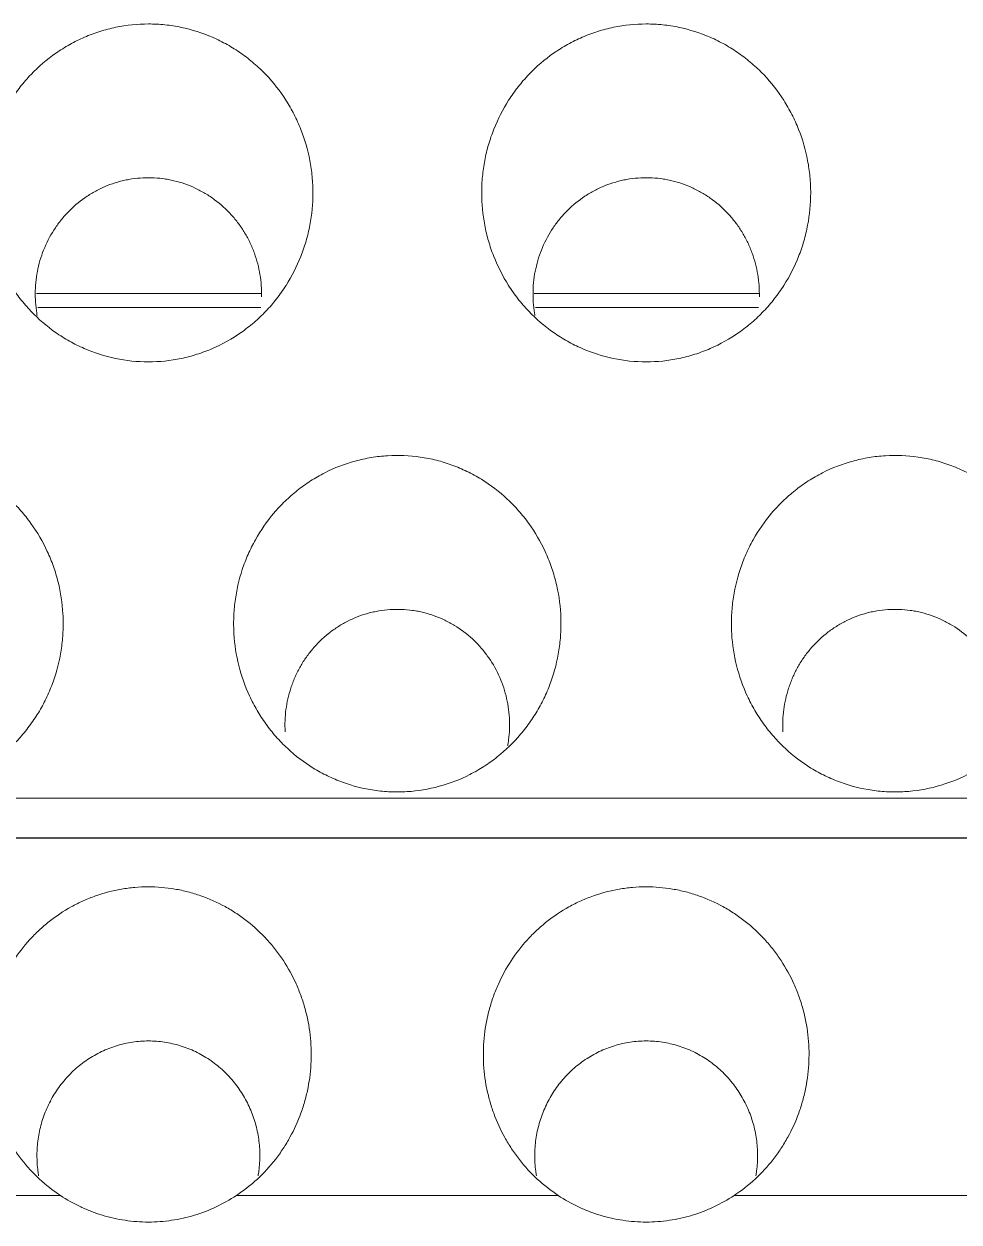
# Model space of a CAD drawing. Header units: inches. Extents: x 3778 to 56227, y -16914 to 35091.
# Drawn here: x 42406.94 to 42412.55, y -12661.26 to -12654.06 of the extents above; entities that cross this region are included whole.
import ezdxf

# ---------------------------------------------------------------- set-up
doc = ezdxf.new("R2010")
doc.units = ezdxf.units.IN
doc.header["$LTSCALE"] = 100
doc.header["$MEASUREMENT"] = 0
doc.linetypes.add('DH-HID2', pattern=[1.2, 0.8, -0.4])
doc.layers.add('2-con', color=2, linetype='Continuous')
doc.layers.add('FU-FURM', color=251, linetype='DH-HID2')
doc.layers.add('mark-B', color=2, linetype='Continuous', lineweight=20)

# ---------------------------------------------------------------- blocks, each defined once
blk = doc.blocks.new('cjscjdeh')
at = {"layer": 'FU-FURM', "color": 8}
blk.add_line((149349.5168, 68184.8848), (151549.5168, 68184.8848), dxfattribs=at)
blk = doc.blocks.new('무풍1WAY 대형')
at = {"layer": 'mark-B'}
for p, q in [((289.2596, -420.2368), (-384.8363, -420.2368)), ((272.6984, -423.1851), (274.0365, -423.1851)), ((275.6861, -423.1851), (277.0242, -423.1851)), ((274.0453, -423.2677), (272.695, -423.2677)), ((277.0327, -423.2677), (275.6824, -423.2677))]:
    blk.add_line(p, q, dxfattribs=at)
for points, knots in [([(273.901, -417.8514), (273.8624, -417.8259), (273.822, -417.8031), (273.7584, -417.7731), (273.7367, -417.7639), (273.6931, -417.7471), (273.6711, -417.7395), (273.6044, -417.7194), (273.5591, -417.7092), (273.4899, -417.6989), (273.4666, -417.6963), (273.4196, -417.6928), (273.3962, -417.6919), (273.3262, -417.6919), (273.2798, -417.6954), (273.2108, -417.7056), (273.1879, -417.7099), (273.1422, -417.7201), (273.1194, -417.7261), (273.0521, -417.7465), (272.9653, -417.78), (272.8842, -417.8255), (272.845, -417.8514)], [0, 0, 0, 0, 0.125, 0.125, 0.1875, 0.1875, 0.25, 0.25, 0.375, 0.375, 0.4375, 0.4375, 0.5, 0.5, 0.625, 0.625, 0.6875, 0.6875, 0.75, 0.75, 0.875, 1, 1, 1, 1]), ([(276.8886, -417.8514), (276.85, -417.8259), (276.8095, -417.8031), (276.7459, -417.7731), (276.7242, -417.7639), (276.6806, -417.7471), (276.6586, -417.7395), (276.5919, -417.7194), (276.5466, -417.7092), (276.4774, -417.6989), (276.4542, -417.6963), (276.4072, -417.6928), (276.3837, -417.6919), (276.3137, -417.6919), (276.2674, -417.6954), (276.1984, -417.7056), (276.1754, -417.7099), (276.1298, -417.7201), (276.1069, -417.7261), (276.0396, -417.7465), (275.9528, -417.78), (275.8717, -417.8255), (275.8326, -417.8514)], [0, 0, 0, 0, 0.125, 0.125, 0.1875, 0.1875, 0.25, 0.25, 0.375, 0.375, 0.4375, 0.4375, 0.5, 0.5, 0.625, 0.625, 0.6875, 0.6875, 0.75, 0.75, 0.875, 1, 1, 1, 1]), ([(273.901, -417.8514), (273.9461, -417.8812), (273.9878, -417.9141), (274.0654, -417.986), (274.1011, -418.0249), (274.1503, -418.0876), (274.1659, -418.1094), (274.1955, -418.1541), (274.2093, -418.177), (274.2479, -418.2467), (274.2699, -418.2949), (274.2971, -418.3697), (274.3053, -418.3951), (274.3196, -418.4466), (274.3258, -418.4726), (274.3412, -418.5507), (274.3473, -418.6032), (274.3506, -418.6825), (274.3507, -418.709), (274.3488, -418.7623), (274.3468, -418.789), (274.3378, -418.8683), (274.3278, -418.9202), (274.3069, -418.9967), (274.2989, -419.0219), (274.2855, -419.0594), (274.2808, -419.0719), (274.2708, -419.0966), (274.2655, -419.109), (274.2381, -419.17), (274.2126, -419.2166), (274.1547, -419.3051), (274.1222, -419.3472), (274.0771, -419.3967), (274.0678, -419.4065), (274.049, -419.4256), (274.0202, -419.4536), (273.9899, -419.4796), (273.9275, -419.5291), (273.8832, -419.5587), (273.8129, -419.5977), (273.7886, -419.6098), (273.7396, -419.6319), (273.7148, -419.6418), (273.6393, -419.6684), (273.5877, -419.6819), (273.5216, -419.6933), (273.5083, -419.6953), (273.4815, -419.6988), (273.468, -419.7003), (273.4277, -419.7037), (273.4009, -419.7049), (273.3207, -419.705), (273.2675, -419.7006), (273.2013, -419.6894), (273.188, -419.6868), (273.1616, -419.6812), (273.1484, -419.6781), (273.1093, -419.668), (273.0837, -419.6602), (273.008, -419.6337), (272.9593, -419.612), (272.8888, -419.5732), (272.8657, -419.5591), (272.8209, -419.5294), (272.7993, -419.5137), (272.7366, -419.4642), (272.6976, -419.428), (272.6435, -419.3688), (272.6261, -419.3482), (272.5933, -419.3059), (272.5778, -419.2842), (272.5341, -419.2177), (272.5086, -419.1712), (272.4812, -419.1105), (272.476, -419.0983), (272.466, -419.0735), (272.4612, -419.0609), (272.4476, -419.0232), (272.4396, -418.9979), (272.4185, -418.9212), (272.4085, -418.8693), (272.3994, -418.7903), (272.3974, -418.7638), (272.3954, -418.7103), (272.3955, -418.6836), (272.3987, -418.6041), (272.4048, -418.5517), (272.42, -418.4738), (272.4261, -418.448), (272.4404, -418.3966), (272.4485, -418.371), (272.4758, -418.2959), (272.4977, -418.2477), (272.536, -418.1782), (272.5497, -418.1555), (272.5717, -418.1221), (272.5792, -418.1112), (272.5948, -418.0894), (272.6029, -418.0786), (272.6442, -418.0257), (272.6802, -417.9865), (272.7581, -417.9142), (272.8, -417.8812), (272.845, -417.8514)], [0, 0, 0, 0, 0.03125, 0.03125, 0.0625, 0.0625, 0.078125, 0.078125, 0.09375, 0.09375, 0.125, 0.125, 0.140625, 0.140625, 0.15625, 0.15625, 0.1875, 0.1875, 0.203125, 0.203125, 0.21875, 0.21875, 0.25, 0.25, 0.265625, 0.265625, 0.273438, 0.273438, 0.28125, 0.28125, 0.3125, 0.3125, 0.34375, 0.34375, 0.351563, 0.351563, 0.359375, 0.375, 0.375, 0.40625, 0.40625, 0.421875, 0.421875, 0.4375, 0.4375, 0.46875, 0.46875, 0.476563, 0.476563, 0.484375, 0.484375, 0.5, 0.5, 0.53125, 0.53125, 0.539063, 0.539063, 0.546875, 0.546875, 0.5625, 0.5625, 0.59375, 0.59375, 0.609375, 0.609375, 0.625, 0.625, 0.65625, 0.65625, 0.671875, 0.671875, 0.6875, 0.6875, 0.71875, 0.71875, 0.726563, 0.726563, 0.734375, 0.734375, 0.75, 0.75, 0.78125, 0.78125, 0.796875, 0.796875, 0.8125, 0.8125, 0.84375, 0.84375, 0.859375, 0.859375, 0.875, 0.875, 0.90625, 0.90625, 0.921875, 0.921875, 0.929688, 0.929688, 0.9375, 0.9375, 0.96875, 0.96875, 1, 1, 1, 1]), ([(276.8886, -417.8514), (276.9336, -417.8812), (276.9754, -417.9141), (277.0529, -417.986), (277.0887, -418.0249), (277.1378, -418.0876), (277.1535, -418.1094), (277.1831, -418.1541), (277.1969, -418.177), (277.2355, -418.2467), (277.2574, -418.2949), (277.2847, -418.3697), (277.2928, -418.3951), (277.3072, -418.4466), (277.3133, -418.4726), (277.3287, -418.5507), (277.3349, -418.6032), (277.3381, -418.6825), (277.3382, -418.709), (277.3363, -418.7623), (277.3343, -418.789), (277.3253, -418.8683), (277.3153, -418.9202), (277.2944, -418.9967), (277.2865, -419.0219), (277.273, -419.0594), (277.2683, -419.0719), (277.2583, -419.0966), (277.2531, -419.109), (277.2256, -419.17), (277.2001, -419.2166), (277.1422, -419.3051), (277.1098, -419.3472), (277.0646, -419.3967), (277.0554, -419.4065), (277.0365, -419.4256), (277.0077, -419.4536), (276.9775, -419.4796), (276.915, -419.5291), (276.8708, -419.5587), (276.8004, -419.5977), (276.7762, -419.6098), (276.7272, -419.6319), (276.7023, -419.6418), (276.6268, -419.6684), (276.5752, -419.6819), (276.5091, -419.6933), (276.4958, -419.6953), (276.469, -419.6988), (276.4555, -419.7003), (276.4152, -419.7037), (276.3884, -419.7049), (276.3082, -419.705), (276.255, -419.7006), (276.1888, -419.6894), (276.1756, -419.6868), (276.1492, -419.6812), (276.136, -419.6781), (276.0969, -419.668), (276.0712, -419.6602), (275.9956, -419.6337), (275.9469, -419.612), (275.8764, -419.5732), (275.8532, -419.5591), (275.8085, -419.5294), (275.7868, -419.5137), (275.7241, -419.4642), (275.6852, -419.428), (275.631, -419.3688), (275.6137, -419.3482), (275.5808, -419.3059), (275.5653, -419.2842), (275.5217, -419.2177), (275.4961, -419.1712), (275.4688, -419.1105), (275.4635, -419.0983), (275.4535, -419.0735), (275.4487, -419.0609), (275.4351, -419.0232), (275.4271, -418.9979), (275.4061, -418.9212), (275.396, -418.8693), (275.387, -418.7903), (275.385, -418.7638), (275.383, -418.7103), (275.383, -418.6836), (275.3862, -418.6041), (275.3923, -418.5517), (275.4076, -418.4738), (275.4137, -418.448), (275.4279, -418.3966), (275.4361, -418.371), (275.4634, -418.2959), (275.4852, -418.2477), (275.5236, -418.1782), (275.5373, -418.1555), (275.5592, -418.1221), (275.5668, -418.1112), (275.5824, -418.0894), (275.5904, -418.0786), (275.6317, -418.0257), (275.6677, -417.9865), (275.7457, -417.9142), (275.7876, -417.8812), (275.8326, -417.8514)], [0, 0, 0, 0, 0.03125, 0.03125, 0.0625, 0.0625, 0.078125, 0.078125, 0.09375, 0.09375, 0.125, 0.125, 0.140625, 0.140625, 0.15625, 0.15625, 0.1875, 0.1875, 0.203125, 0.203125, 0.21875, 0.21875, 0.25, 0.25, 0.265625, 0.265625, 0.273438, 0.273438, 0.28125, 0.28125, 0.3125, 0.3125, 0.34375, 0.34375, 0.351563, 0.351563, 0.359375, 0.375, 0.375, 0.40625, 0.40625, 0.421875, 0.421875, 0.4375, 0.4375, 0.46875, 0.46875, 0.476562, 0.476562, 0.484375, 0.484375, 0.5, 0.5, 0.53125, 0.53125, 0.539062, 0.539062, 0.546875, 0.546875, 0.5625, 0.5625, 0.59375, 0.59375, 0.609375, 0.609375, 0.625, 0.625, 0.65625, 0.65625, 0.671875, 0.671875, 0.6875, 0.6875, 0.71875, 0.71875, 0.726562, 0.726562, 0.734375, 0.734375, 0.75, 0.75, 0.78125, 0.78125, 0.796875, 0.796875, 0.8125, 0.8125, 0.84375, 0.84375, 0.859375, 0.859375, 0.875, 0.875, 0.90625, 0.90625, 0.921875, 0.921875, 0.929687, 0.929687, 0.9375, 0.9375, 0.96875, 0.96875, 1, 1, 1, 1]), ([(272.7146, -417.969), (272.7129, -417.9789), (272.7114, -417.9889), (272.706, -418.0306), (272.704, -418.0625), (272.7043, -418.1103), (272.7049, -418.1263), (272.7072, -418.1583), (272.709, -418.1744), (272.7158, -418.2223), (272.7291, -418.2849), (272.7507, -418.345), (272.7701, -418.3891), (272.7771, -418.4037), (272.7921, -418.4323), (272.8001, -418.4463), (272.8253, -418.4872), (272.844, -418.5132), (272.8746, -418.5502), (272.8853, -418.5622), (272.9076, -418.5854), (272.9192, -418.5968), (272.9553, -418.6295), (273.006, -418.6691), (273.0618, -418.7011), (273.1056, -418.7221), (273.1206, -418.7286), (273.1509, -418.7404), (273.1661, -418.7458), (273.2124, -418.76), (273.2438, -418.7672), (273.2917, -418.7744), (273.3078, -418.7763), (273.3403, -418.7787), (273.3566, -418.7793), (273.4053, -418.7793), (273.4374, -418.7769), (273.4853, -418.7698), (273.5012, -418.7668), (273.5328, -418.7596), (273.5486, -418.7554), (273.5953, -418.7411), (273.6554, -418.7175), (273.7115, -418.6856), (273.7519, -418.6584), (273.7651, -418.6488), (273.7905, -418.6289), (273.8028, -418.6186), (273.8386, -418.5862), (273.8608, -418.563), (273.8916, -418.5258), (273.9016, -418.513), (273.9204, -418.4867), (273.9294, -418.4733), (273.9546, -418.4323), (273.9695, -418.404), (273.9888, -418.36), (273.9947, -418.3451), (274.0057, -418.3148), (274.0106, -418.2993), (274.0238, -418.2529), (274.037, -418.1903), (274.0417, -418.1266), (274.042, -418.0783), (274.0415, -418.0621), (274.0395, -418.03), (274.038, -418.0141), (274.0347, -417.9888), (274.0332, -417.9793), (274.0316, -417.9699)], [0, 0, 0, 0, 0.012777, 0.012777, 0.053405, 0.053405, 0.073719, 0.073719, 0.094033, 0.094033, 0.134661, 0.175289, 0.175289, 0.195603, 0.195603, 0.215917, 0.215917, 0.256545, 0.256545, 0.276859, 0.276859, 0.297173, 0.297173, 0.337802, 0.37843, 0.37843, 0.398744, 0.398744, 0.419058, 0.419058, 0.459686, 0.459686, 0.48, 0.48, 0.500314, 0.500314, 0.540942, 0.540942, 0.561256, 0.561256, 0.58157, 0.58157, 0.622198, 0.662826, 0.662826, 0.68314, 0.68314, 0.703454, 0.703454, 0.744083, 0.744083, 0.764397, 0.764397, 0.784711, 0.784711, 0.825339, 0.825339, 0.845653, 0.845653, 0.865967, 0.865967, 0.906595, 0.947223, 0.947223, 0.967537, 0.967537, 0.987851, 0.987851, 1, 1, 1, 1]), ([(275.7022, -417.969), (275.7004, -417.9789), (275.6989, -417.9889), (275.6935, -418.0306), (275.6915, -418.0625), (275.6918, -418.1103), (275.6924, -418.1263), (275.6948, -418.1583), (275.6965, -418.1744), (275.7033, -418.2223), (275.7167, -418.2849), (275.7382, -418.345), (275.7576, -418.3891), (275.7646, -418.4037), (275.7797, -418.4323), (275.7876, -418.4463), (275.8129, -418.4872), (275.8315, -418.5132), (275.8622, -418.5502), (275.8728, -418.5622), (275.8951, -418.5854), (275.9068, -418.5968), (275.9428, -418.6295), (275.9935, -418.6691), (276.0493, -418.7011), (276.0931, -418.7221), (276.1081, -418.7286), (276.1384, -418.7404), (276.1537, -418.7458), (276.1999, -418.76), (276.2313, -418.7672), (276.2792, -418.7744), (276.2953, -418.7763), (276.3278, -418.7787), (276.3442, -418.7793), (276.3928, -418.7793), (276.425, -418.7769), (276.4728, -418.7698), (276.4887, -418.7668), (276.5203, -418.7596), (276.5361, -418.7554), (276.5828, -418.7411), (276.643, -418.7175), (276.699, -418.6856), (276.7395, -418.6584), (276.7526, -418.6488), (276.7781, -418.6289), (276.7904, -418.6186), (276.8261, -418.5862), (276.8483, -418.563), (276.8792, -418.5258), (276.8891, -418.513), (276.908, -418.4867), (276.9169, -418.4733), (276.9422, -418.4323), (276.957, -418.404), (276.9763, -418.36), (276.9823, -418.3451), (276.9932, -418.3148), (276.9982, -418.2993), (277.0114, -418.2529), (277.0246, -418.1903), (277.0293, -418.1266), (277.0295, -418.0783), (277.0291, -418.0621), (277.0271, -418.03), (277.0255, -418.0141), (277.0222, -417.9888), (277.0208, -417.9793), (277.0192, -417.9699)], [0, 0, 0, 0, 0.012777, 0.012777, 0.053405, 0.053405, 0.073719, 0.073719, 0.094033, 0.094033, 0.134662, 0.17529, 0.17529, 0.195604, 0.195604, 0.215918, 0.215918, 0.256546, 0.256546, 0.27686, 0.27686, 0.297174, 0.297174, 0.337802, 0.37843, 0.37843, 0.398744, 0.398744, 0.419058, 0.419058, 0.459686, 0.459686, 0.48, 0.48, 0.500314, 0.500314, 0.540942, 0.540942, 0.561256, 0.561256, 0.58157, 0.58157, 0.622199, 0.662827, 0.662827, 0.683141, 0.683141, 0.703455, 0.703455, 0.744083, 0.744083, 0.764397, 0.764397, 0.784711, 0.784711, 0.825339, 0.825339, 0.845653, 0.845653, 0.865967, 0.865967, 0.906595, 0.947223, 0.947223, 0.967537, 0.967537, 0.987851, 0.987851, 1, 1, 1, 1]), ([(272.8598, -421.2256), (272.8561, -421.1602), (272.8462, -421.0964), (272.8151, -420.9718), (272.7938, -420.9109), (272.7596, -420.8368), (272.7523, -420.8221), (272.7372, -420.7931), (272.7136, -420.7503), (272.6694, -420.6824), (272.629, -420.6317), (272.5968, -420.5951), (272.5857, -420.5831), (272.5629, -420.5596), (272.5512, -420.5481), (272.4911, -420.492), (272.4393, -420.4525), (272.3563, -420.4013), (272.3277, -420.3856), (272.2833, -420.3641), (272.2683, -420.3573), (272.2379, -420.3444), (272.2226, -420.3384), (272.1456, -420.3103), (272.0824, -420.2943), (272.0013, -420.2825), (271.985, -420.2805), (271.9522, -420.2774), (271.9356, -420.2763), (271.8862, -420.2742), (271.8534, -420.2746), (271.7556, -420.2806), (271.691, -420.2912), (271.5633, -420.3261), (271.5024, -420.3497), (271.4152, -420.3941), (271.3868, -420.4104), (271.3453, -420.437), (271.3316, -420.4463), (271.3049, -420.4654), (271.2918, -420.4753), (271.2279, -420.5261), (271.1812, -420.5714), (271.1179, -420.6461), (271.0978, -420.6723), (271.0606, -420.726), (271.0263, -420.7812), (270.9974, -420.8392), (270.9713, -420.8986), (270.9596, -420.929), (270.9287, -421.0223), (270.9144, -421.0855), (270.9017, -421.1816), (270.8989, -421.2138), (270.8965, -421.2788), (270.8968, -421.3117), (270.9023, -421.4091), (270.9119, -421.4729), (270.9353, -421.5671), (270.9446, -421.5983), (270.9609, -421.6446), (270.9667, -421.6599), (270.979, -421.6901), (270.9855, -421.705), (271.0195, -421.7787), (271.0521, -421.8345), (271.0996, -421.9005), (271.1095, -421.9135), (271.1299, -421.9391), (271.1405, -421.9518), (271.173, -421.9887), (271.1957, -422.012), (271.267, -422.0785), (271.3186, -422.118), (271.3885, -422.1611), (271.4028, -422.1694), (271.4317, -422.1852), (271.4755, -422.2078), (271.5506, -422.2395), (271.6129, -422.2587), (271.6606, -422.2708), (271.6766, -422.2744), (271.709, -422.2808), (271.7253, -422.2837), (271.8069, -422.2955), (271.8722, -422.2982), (271.9701, -422.2922), (272.0028, -422.2886), (272.0681, -422.2777), (272.1002, -422.2707), (272.1949, -422.2448), (272.2558, -422.2213), (272.3292, -422.184), (272.3437, -422.1761), (272.3722, -422.1597), (272.4143, -422.1342), (272.4805, -422.0867), (272.5294, -422.0438), (272.5764, -421.9982), (272.599, -421.9741), (272.6623, -421.8992), (272.6992, -421.8459), (272.7388, -421.775), (272.7464, -421.7606), (272.761, -421.7313), (272.7679, -421.7165), (272.7877, -421.6715), (272.7993, -421.6411), (272.8297, -421.5488), (272.8442, -421.4858), (272.8569, -421.3889), (272.8597, -421.3562), (272.8621, -421.2909), (272.8617, -421.2583), (272.8598, -421.2256)], [0, 0, 0, 0, 0.03125, 0.03125, 0.0625, 0.0625, 0.070312, 0.070312, 0.078125, 0.09375, 0.109375, 0.109375, 0.117187, 0.117187, 0.125, 0.125, 0.15625, 0.15625, 0.171875, 0.171875, 0.179687, 0.179687, 0.1875, 0.1875, 0.21875, 0.21875, 0.226562, 0.226562, 0.234375, 0.234375, 0.25, 0.25, 0.28125, 0.28125, 0.3125, 0.3125, 0.328125, 0.328125, 0.335937, 0.335937, 0.34375, 0.34375, 0.375, 0.375, 0.390625, 0.390625, 0.40625, 0.421875, 0.421875, 0.4375, 0.4375, 0.46875, 0.46875, 0.484375, 0.484375, 0.5, 0.5, 0.53125, 0.53125, 0.546875, 0.546875, 0.554687, 0.554687, 0.5625, 0.5625, 0.59375, 0.59375, 0.601562, 0.601562, 0.609375, 0.609375, 0.625, 0.625, 0.65625, 0.65625, 0.664062, 0.664062, 0.671875, 0.6875, 0.703125, 0.703125, 0.710937, 0.710937, 0.71875, 0.71875, 0.75, 0.75, 0.765625, 0.765625, 0.78125, 0.78125, 0.8125, 0.8125, 0.820312, 0.820312, 0.828125, 0.84375, 0.859375, 0.859375, 0.875, 0.875, 0.90625, 0.90625, 0.914062, 0.914062, 0.921875, 0.921875, 0.9375, 0.9375, 0.96875, 0.96875, 0.984375, 0.984375, 1, 1, 1, 1]), ([(275.8474, -421.2256), (275.8436, -421.1602), (275.8338, -421.0964), (275.8027, -420.9718), (275.7814, -420.9109), (275.7471, -420.8368), (275.7399, -420.8221), (275.7248, -420.7931), (275.7011, -420.7503), (275.6569, -420.6824), (275.6166, -420.6317), (275.5843, -420.5951), (275.5733, -420.5831), (275.5505, -420.5596), (275.5387, -420.5481), (275.4786, -420.492), (275.4269, -420.4525), (275.3438, -420.4013), (275.3152, -420.3856), (275.2709, -420.3641), (275.2558, -420.3573), (275.2254, -420.3444), (275.2101, -420.3384), (275.1332, -420.3103), (275.0699, -420.2943), (274.9889, -420.2825), (274.9726, -420.2805), (274.9397, -420.2774), (274.9232, -420.2763), (274.8737, -420.2742), (274.841, -420.2746), (274.7431, -420.2806), (274.6786, -420.2912), (274.5509, -420.3261), (274.4899, -420.3497), (274.4027, -420.3941), (274.3743, -420.4104), (274.3328, -420.437), (274.3191, -420.4463), (274.2924, -420.4654), (274.2794, -420.4753), (274.2154, -420.5261), (274.1688, -420.5714), (274.1054, -420.6461), (274.0853, -420.6723), (274.0482, -420.726), (274.0138, -420.7812), (273.985, -420.8392), (273.9588, -420.8986), (273.9471, -420.929), (273.9163, -421.0223), (273.9019, -421.0855), (273.8892, -421.1816), (273.8865, -421.2138), (273.884, -421.2788), (273.8843, -421.3117), (273.8898, -421.4091), (273.8995, -421.4729), (273.9229, -421.5671), (273.9322, -421.5983), (273.9485, -421.6446), (273.9543, -421.6599), (273.9665, -421.6901), (273.973, -421.705), (274.0071, -421.7787), (274.0396, -421.8345), (274.0872, -421.9005), (274.097, -421.9135), (274.1175, -421.9391), (274.128, -421.9518), (274.1605, -421.9887), (274.1833, -422.012), (274.2545, -422.0785), (274.3062, -422.118), (274.3761, -422.1611), (274.3904, -422.1694), (274.4193, -422.1852), (274.463, -422.2078), (274.5381, -422.2395), (274.6005, -422.2587), (274.6481, -422.2708), (274.6642, -422.2744), (274.6965, -422.2808), (274.7129, -422.2837), (274.7944, -422.2955), (274.8597, -422.2982), (274.9577, -422.2922), (274.9903, -422.2886), (275.0557, -422.2777), (275.0878, -422.2707), (275.1824, -422.2448), (275.2433, -422.2213), (275.3167, -422.184), (275.3313, -422.1761), (275.3598, -422.1597), (275.4018, -422.1342), (275.468, -422.0867), (275.517, -422.0438), (275.564, -421.9982), (275.5865, -421.9741), (275.6499, -421.8992), (275.6868, -421.8459), (275.7264, -421.775), (275.734, -421.7606), (275.7485, -421.7313), (275.7555, -421.7165), (275.7752, -421.6715), (275.7868, -421.6411), (275.8173, -421.5488), (275.8317, -421.4858), (275.8445, -421.3889), (275.8472, -421.3562), (275.8496, -421.2909), (275.8493, -421.2583), (275.8474, -421.2256)], [0, 0, 0, 0, 0.03125, 0.03125, 0.0625, 0.0625, 0.070312, 0.070312, 0.078125, 0.09375, 0.109375, 0.109375, 0.117187, 0.117187, 0.125, 0.125, 0.15625, 0.15625, 0.171875, 0.171875, 0.179687, 0.179687, 0.1875, 0.1875, 0.21875, 0.21875, 0.226562, 0.226562, 0.234375, 0.234375, 0.25, 0.25, 0.28125, 0.28125, 0.3125, 0.3125, 0.328125, 0.328125, 0.335937, 0.335937, 0.34375, 0.34375, 0.375, 0.375, 0.390625, 0.390625, 0.40625, 0.421875, 0.421875, 0.4375, 0.4375, 0.46875, 0.46875, 0.484375, 0.484375, 0.5, 0.5, 0.53125, 0.53125, 0.546875, 0.546875, 0.554688, 0.554688, 0.5625, 0.5625, 0.59375, 0.59375, 0.601563, 0.601563, 0.609375, 0.609375, 0.625, 0.625, 0.65625, 0.65625, 0.664063, 0.664063, 0.671875, 0.6875, 0.703125, 0.703125, 0.710938, 0.710938, 0.71875, 0.71875, 0.75, 0.75, 0.765625, 0.765625, 0.78125, 0.78125, 0.8125, 0.8125, 0.820313, 0.820313, 0.828125, 0.84375, 0.859375, 0.859375, 0.875, 0.875, 0.90625, 0.90625, 0.914063, 0.914063, 0.921875, 0.921875, 0.9375, 0.9375, 0.96875, 0.96875, 0.984375, 0.984375, 1, 1, 1, 1]), ([(278.8349, -421.2256), (278.8311, -421.1602), (278.8213, -421.0964), (278.7902, -420.9718), (278.7689, -420.9109), (278.7347, -420.8368), (278.7274, -420.8221), (278.7123, -420.7931), (278.6887, -420.7503), (278.6445, -420.6824), (278.6041, -420.6317), (278.5719, -420.5951), (278.5608, -420.5831), (278.538, -420.5596), (278.5263, -420.5481), (278.4662, -420.492), (278.4144, -420.4525), (278.3314, -420.4013), (278.3028, -420.3856), (278.2584, -420.3641), (278.2434, -420.3573), (278.213, -420.3444), (278.1977, -420.3384), (278.1207, -420.3103), (278.0575, -420.2943), (277.9764, -420.2825), (277.9601, -420.2805), (277.9273, -420.2774), (277.9107, -420.2763), (277.8613, -420.2742), (277.8285, -420.2746), (277.7307, -420.2806), (277.6661, -420.2912), (277.5384, -420.3261), (277.4775, -420.3497), (277.3903, -420.3941), (277.3619, -420.4104), (277.3204, -420.437), (277.3067, -420.4463), (277.28, -420.4654), (277.2669, -420.4753), (277.203, -420.5261), (277.1563, -420.5714), (277.093, -420.6461), (277.0729, -420.6723), (277.0357, -420.726), (277.0014, -420.7812), (276.9725, -420.8392), (276.9464, -420.8986), (276.9347, -420.929), (276.9038, -421.0223), (276.8895, -421.0855), (276.8768, -421.1816), (276.874, -421.2138), (276.8716, -421.2788), (276.8719, -421.3117), (276.8774, -421.4091), (276.887, -421.4729), (276.9104, -421.5671), (276.9197, -421.5983), (276.936, -421.6446), (276.9418, -421.6599), (276.9541, -421.6901), (276.9605, -421.705), (276.9946, -421.7787), (277.0272, -421.8345), (277.0747, -421.9005), (277.0846, -421.9135), (277.105, -421.9391), (277.1156, -421.9518), (277.1481, -421.9887), (277.1708, -422.012), (277.2421, -422.0785), (277.2937, -422.118), (277.3636, -422.1611), (277.3779, -422.1694), (277.4068, -422.1852), (277.4506, -422.2078), (277.5257, -422.2395), (277.588, -422.2587), (277.6357, -422.2708), (277.6517, -422.2744), (277.6841, -422.2808), (277.7004, -422.2837), (277.782, -422.2955), (277.8473, -422.2982), (277.9452, -422.2922), (277.9779, -422.2886), (278.0432, -422.2777), (278.0753, -422.2707), (278.17, -422.2448), (278.2309, -422.2213), (278.3042, -422.184), (278.3188, -422.1761), (278.3473, -422.1597), (278.3894, -422.1342), (278.4556, -422.0867), (278.5045, -422.0438), (278.5515, -421.9982), (278.5741, -421.9741), (278.6374, -421.8992), (278.6743, -421.8459), (278.7139, -421.775), (278.7215, -421.7606), (278.7361, -421.7313), (278.743, -421.7165), (278.7628, -421.6715), (278.7744, -421.6411), (278.8048, -421.5488), (278.8193, -421.4858), (278.832, -421.3889), (278.8348, -421.3562), (278.8372, -421.2909), (278.8368, -421.2583), (278.8349, -421.2256)], [0, 0, 0, 0, 0.03125, 0.03125, 0.0625, 0.0625, 0.070312, 0.070312, 0.078125, 0.09375, 0.109375, 0.109375, 0.117187, 0.117187, 0.125, 0.125, 0.15625, 0.15625, 0.171875, 0.171875, 0.179687, 0.179687, 0.1875, 0.1875, 0.21875, 0.21875, 0.226562, 0.226562, 0.234375, 0.234375, 0.25, 0.25, 0.28125, 0.28125, 0.3125, 0.3125, 0.328125, 0.328125, 0.335937, 0.335937, 0.34375, 0.34375, 0.375, 0.375, 0.390625, 0.390625, 0.40625, 0.421875, 0.421875, 0.4375, 0.4375, 0.46875, 0.46875, 0.484375, 0.484375, 0.5, 0.5, 0.53125, 0.53125, 0.546875, 0.546875, 0.554687, 0.554687, 0.5625, 0.5625, 0.59375, 0.59375, 0.601562, 0.601562, 0.609375, 0.609375, 0.625, 0.625, 0.65625, 0.65625, 0.664062, 0.664062, 0.671875, 0.6875, 0.703125, 0.703125, 0.710937, 0.710937, 0.71875, 0.71875, 0.75, 0.75, 0.765625, 0.765625, 0.78125, 0.78125, 0.8125, 0.8125, 0.820312, 0.820312, 0.828125, 0.84375, 0.859375, 0.859375, 0.875, 0.875, 0.90625, 0.90625, 0.914062, 0.914062, 0.921875, 0.921875, 0.9375, 0.9375, 0.96875, 0.96875, 0.984375, 0.984375, 1, 1, 1, 1]), ([(272.5521, -420.6368), (272.5547, -420.6816), (272.5514, -420.7702), (272.5321, -420.8565), (272.5147, -420.9097), (272.511, -420.9203), (272.503, -420.9412), (272.4903, -420.9723), (272.4658, -421.0221), (272.4424, -421.0599), (272.4235, -421.0874), (272.4169, -421.0965), (272.4033, -421.1143), (272.3963, -421.1232), (272.36, -421.1663), (272.3281, -421.1974), (272.2759, -421.2392), (272.2578, -421.2523), (272.2201, -421.2768), (272.2004, -421.2882), (272.1404, -421.3191), (272.0988, -421.3354), (272.0447, -421.3504), (272.0338, -421.3532), (272.0117, -421.3581), (272.0006, -421.3603), (271.9671, -421.366), (271.9447, -421.3687), (271.8776, -421.3731), (271.8327, -421.3715), (271.7766, -421.3636), (271.7654, -421.3617), (271.7432, -421.3574), (271.7102, -421.3501), (271.6566, -421.3338), (271.6152, -421.3165), (271.5847, -421.3019), (271.5746, -421.2968), (271.5547, -421.286), (271.5449, -421.2804), (271.497, -421.2511), (271.4614, -421.2241), (271.4203, -421.1861), (271.4122, -421.1782), (271.3964, -421.1621), (271.3887, -421.1538), (271.3664, -421.1286), (271.3524, -421.1112), (271.3131, -421.0571), (271.2905, -421.0187), (271.2525, -420.9371), (271.2376, -420.8952), (271.2214, -420.8306), (271.217, -420.8088), (271.2102, -420.7647), (271.2078, -420.7423), (271.2038, -420.6755), (271.2054, -420.6312), (271.2126, -420.5752), (271.2144, -420.5633), (271.2165, -420.5514)], [0, 0, 0, 0, 0.057902, 0.115804, 0.115804, 0.13028, 0.13028, 0.144755, 0.173707, 0.202658, 0.202658, 0.217133, 0.217133, 0.231609, 0.231609, 0.289511, 0.289511, 0.318462, 0.318462, 0.347413, 0.347413, 0.405315, 0.405315, 0.419791, 0.419791, 0.434266, 0.434266, 0.463218, 0.463218, 0.52112, 0.52112, 0.535595, 0.535595, 0.550071, 0.579022, 0.607973, 0.607973, 0.622449, 0.622449, 0.636924, 0.636924, 0.694826, 0.694826, 0.709302, 0.709302, 0.723777, 0.723777, 0.752729, 0.752729, 0.810631, 0.810631, 0.868533, 0.868533, 0.897484, 0.897484, 0.926435, 0.926435, 0.984337, 0.984337, 1, 1, 1, 1]), ([(275.5397, -420.6368), (275.5423, -420.6816), (275.539, -420.7702), (275.5196, -420.8565), (275.5023, -420.9097), (275.4985, -420.9203), (275.4905, -420.9412), (275.4779, -420.9723), (275.4533, -421.0221), (275.4299, -421.0599), (275.411, -421.0874), (275.4045, -421.0965), (275.3909, -421.1143), (275.3838, -421.1232), (275.3476, -421.1663), (275.3157, -421.1974), (275.2635, -421.2392), (275.2454, -421.2523), (275.2076, -421.2768), (275.1879, -421.2882), (275.1279, -421.3191), (275.0863, -421.3354), (275.0322, -421.3504), (275.0213, -421.3532), (274.9993, -421.3581), (274.9881, -421.3603), (274.9546, -421.366), (274.9323, -421.3687), (274.8651, -421.3731), (274.8203, -421.3715), (274.7642, -421.3636), (274.7529, -421.3617), (274.7308, -421.3574), (274.6978, -421.3501), (274.6442, -421.3338), (274.6028, -421.3165), (274.5722, -421.3019), (274.5621, -421.2968), (274.5423, -421.286), (274.5325, -421.2804), (274.4845, -421.2511), (274.4489, -421.2241), (274.4078, -421.1861), (274.3998, -421.1782), (274.384, -421.1621), (274.3763, -421.1538), (274.3539, -421.1286), (274.3399, -421.1112), (274.3007, -421.0571), (274.2781, -421.0187), (274.24, -420.9371), (274.2252, -420.8952), (274.2089, -420.8306), (274.2045, -420.8088), (274.1977, -420.7647), (274.1953, -420.7423), (274.1914, -420.6755), (274.1929, -420.6312), (274.2001, -420.5752), (274.2019, -420.5633), (274.2041, -420.5514)], [0, 0, 0, 0, 0.057902, 0.115804, 0.115804, 0.13028, 0.13028, 0.144755, 0.173707, 0.202658, 0.202658, 0.217133, 0.217133, 0.231609, 0.231609, 0.289511, 0.289511, 0.318462, 0.318462, 0.347413, 0.347413, 0.405315, 0.405315, 0.419791, 0.419791, 0.434266, 0.434266, 0.463218, 0.463218, 0.52112, 0.52112, 0.535595, 0.535595, 0.550071, 0.579022, 0.607973, 0.607973, 0.622449, 0.622449, 0.636924, 0.636924, 0.694826, 0.694826, 0.709302, 0.709302, 0.723777, 0.723777, 0.752728, 0.752728, 0.810631, 0.810631, 0.868533, 0.868533, 0.897484, 0.897484, 0.926435, 0.926435, 0.984337, 0.984337, 1, 1, 1, 1]), ([(273.373, -422.8577), (273.3065, -422.8577), (273.2411, -422.8646), (273.1448, -422.8846), (273.113, -422.893), (273.0657, -422.908), (273.0499, -422.9135), (273.019, -422.9251), (273.0037, -422.9313), (272.9283, -422.9641), (272.8712, -422.9961), (272.7904, -423.0527), (272.7641, -423.0731), (272.7143, -423.116), (272.6669, -423.1611), (272.6242, -423.2105), (272.594, -423.2491), (272.5842, -423.2622), (272.5652, -423.289), (272.556, -423.3027), (272.5118, -423.3721), (272.4823, -423.4301), (272.4465, -423.5209), (272.4359, -423.5517), (272.4222, -423.5989), (272.418, -423.6149), (272.4104, -423.6468), (272.407, -423.6627), (272.3918, -423.7428), (272.3858, -423.8074), (272.3858, -423.8887), (272.3862, -423.905), (272.3877, -423.9377), (272.3889, -423.9541), (272.3935, -424.0031), (272.3981, -424.0353), (272.4163, -424.131), (272.4343, -424.1934), (272.4703, -424.2846), (272.4839, -424.3147), (272.5136, -424.373), (272.5298, -424.4013), (272.5822, -424.4835), (272.6223, -424.5349), (272.6793, -424.5946), (272.691, -424.6062), (272.7148, -424.6289), (272.7513, -424.6619), (272.8157, -424.7119), (272.871, -424.7468), (272.914, -424.7709), (272.9286, -424.7786), (272.9583, -424.7934), (272.9733, -424.8004), (273.049, -424.8333), (273.1114, -424.8531), (273.2079, -424.8733), (273.2405, -424.8785), (273.3066, -424.8853), (273.3396, -424.887), (273.4382, -424.8871), (273.5035, -424.8805), (273.5845, -424.8637), (273.6008, -424.8599), (273.6328, -424.8515), (273.6804, -424.8377), (273.7571, -424.8089), (273.816, -424.7799), (273.8735, -424.7478), (273.9017, -424.7301), (273.9826, -424.6735), (274.0321, -424.6309), (274.0887, -424.5717), (274.0997, -424.5596), (274.1212, -424.5347), (274.1317, -424.522), (274.1622, -424.4831), (274.1811, -424.4564), (274.2337, -424.374), (274.2633, -424.316), (274.2935, -424.2397), (274.2992, -424.2242), (274.3098, -424.1932), (274.3246, -424.1465), (274.3435, -424.0675), (274.3526, -424.0032), (274.3572, -423.9545), (274.3584, -423.9382), (274.3599, -423.9055), (274.3603, -423.8891), (274.3603, -423.8072), (274.3542, -423.7426), (274.3361, -423.6469), (274.3285, -423.6152), (274.3149, -423.5681), (274.31, -423.5524), (274.2994, -423.5213), (274.2937, -423.5059), (274.2637, -423.43), (274.2343, -423.3721), (274.1818, -423.2896), (274.1629, -423.2629), (274.1222, -423.2108), (274.1008, -423.186), (274.0332, -423.1151), (273.9838, -423.0725), (273.9166, -423.0252), (273.9029, -423.0161), (273.8748, -422.9984), (273.8606, -422.99), (273.8175, -422.9658), (273.7881, -422.9512), (273.6981, -422.912), (273.6356, -422.8919), (273.5054, -422.8646), (273.4396, -422.8577), (273.373, -422.8577)], [0, 0, 0, 0, 0.03125, 0.03125, 0.046875, 0.046875, 0.054688, 0.054688, 0.0625, 0.0625, 0.09375, 0.09375, 0.109375, 0.109375, 0.125, 0.140625, 0.140625, 0.148438, 0.148438, 0.15625, 0.15625, 0.1875, 0.1875, 0.203125, 0.203125, 0.210938, 0.210938, 0.21875, 0.21875, 0.25, 0.25, 0.257813, 0.257813, 0.265625, 0.265625, 0.28125, 0.28125, 0.3125, 0.3125, 0.328125, 0.328125, 0.34375, 0.34375, 0.375, 0.375, 0.382813, 0.382813, 0.390625, 0.40625, 0.421875, 0.421875, 0.429688, 0.429688, 0.4375, 0.4375, 0.46875, 0.46875, 0.484375, 0.484375, 0.5, 0.5, 0.53125, 0.53125, 0.539063, 0.539063, 0.546875, 0.5625, 0.578125, 0.578125, 0.59375, 0.59375, 0.625, 0.625, 0.632813, 0.632813, 0.640625, 0.640625, 0.65625, 0.65625, 0.6875, 0.6875, 0.695313, 0.695313, 0.703125, 0.71875, 0.734375, 0.734375, 0.742188, 0.742188, 0.75, 0.75, 0.78125, 0.78125, 0.796875, 0.796875, 0.804687, 0.804687, 0.8125, 0.8125, 0.84375, 0.84375, 0.859375, 0.859375, 0.875, 0.875, 0.90625, 0.90625, 0.914063, 0.914063, 0.921875, 0.921875, 0.9375, 0.9375, 0.96875, 0.96875, 1, 1, 1, 1]), ([(276.3606, -422.8577), (276.294, -422.8577), (276.2287, -422.8646), (276.1324, -422.8846), (276.1005, -422.893), (276.0532, -422.908), (276.0375, -422.9135), (276.0065, -422.9251), (275.9912, -422.9313), (275.9158, -422.9641), (275.8587, -422.9961), (275.7779, -423.0527), (275.7517, -423.0731), (275.7018, -423.116), (275.6544, -423.1611), (275.6118, -423.2105), (275.5815, -423.2491), (275.5717, -423.2622), (275.5528, -423.289), (275.5436, -423.3027), (275.4993, -423.3721), (275.4699, -423.4301), (275.434, -423.5209), (275.4235, -423.5517), (275.4098, -423.5989), (275.4056, -423.6149), (275.398, -423.6468), (275.3946, -423.6627), (275.3794, -423.7428), (275.3733, -423.8074), (275.3733, -423.8887), (275.3737, -423.905), (275.3752, -423.9377), (275.3764, -423.9541), (275.381, -424.0031), (275.3856, -424.0353), (275.4038, -424.131), (275.4218, -424.1934), (275.4578, -424.2846), (275.4714, -424.3147), (275.5012, -424.373), (275.5174, -424.4013), (275.5698, -424.4835), (275.6099, -424.5349), (275.6668, -424.5946), (275.6785, -424.6062), (275.7023, -424.6289), (275.7388, -424.6619), (275.8032, -424.7119), (275.8586, -424.7468), (275.9016, -424.7709), (275.9162, -424.7786), (275.9458, -424.7934), (275.9609, -424.8004), (276.0366, -424.8333), (276.099, -424.8531), (276.1954, -424.8733), (276.228, -424.8785), (276.2942, -424.8853), (276.3272, -424.887), (276.4258, -424.8871), (276.491, -424.8805), (276.5721, -424.8637), (276.5883, -424.8599), (276.6204, -424.8515), (276.6679, -424.8377), (276.7447, -424.8089), (276.8035, -424.7799), (276.861, -424.7478), (276.8892, -424.7301), (276.9701, -424.6735), (277.0196, -424.6309), (277.0762, -424.5717), (277.0872, -424.5596), (277.1088, -424.5347), (277.1193, -424.522), (277.1498, -424.4831), (277.1687, -424.4564), (277.2213, -424.374), (277.2509, -424.316), (277.2811, -424.2397), (277.2868, -424.2242), (277.2974, -424.1932), (277.3121, -424.1465), (277.331, -424.0675), (277.3401, -424.0032), (277.3447, -423.9545), (277.3459, -423.9382), (277.3474, -423.9055), (277.3478, -423.8891), (277.3478, -423.8072), (277.3417, -423.7426), (277.3236, -423.6469), (277.3161, -423.6152), (277.3025, -423.5681), (277.2975, -423.5524), (277.2869, -423.5213), (277.2813, -423.5059), (277.2513, -423.43), (277.2218, -423.3721), (277.1693, -423.2896), (277.1504, -423.2629), (277.1098, -423.2108), (277.0883, -423.186), (277.0207, -423.1151), (276.9714, -423.0725), (276.9041, -423.0252), (276.8904, -423.0161), (276.8624, -422.9984), (276.8481, -422.99), (276.805, -422.9658), (276.7757, -422.9512), (276.6857, -422.912), (276.6231, -422.8919), (276.493, -422.8646), (276.4271, -422.8577), (276.3606, -422.8577)], [0, 0, 0, 0, 0.03125, 0.03125, 0.046875, 0.046875, 0.054688, 0.054688, 0.0625, 0.0625, 0.09375, 0.09375, 0.109375, 0.109375, 0.125, 0.140625, 0.140625, 0.148438, 0.148438, 0.15625, 0.15625, 0.1875, 0.1875, 0.203125, 0.203125, 0.210938, 0.210938, 0.21875, 0.21875, 0.25, 0.25, 0.257813, 0.257813, 0.265625, 0.265625, 0.28125, 0.28125, 0.3125, 0.3125, 0.328125, 0.328125, 0.34375, 0.34375, 0.375, 0.375, 0.382813, 0.382813, 0.390625, 0.40625, 0.421875, 0.421875, 0.429688, 0.429688, 0.4375, 0.4375, 0.46875, 0.46875, 0.484375, 0.484375, 0.5, 0.5, 0.53125, 0.53125, 0.539063, 0.539063, 0.546875, 0.5625, 0.578125, 0.578125, 0.59375, 0.59375, 0.625, 0.625, 0.632813, 0.632813, 0.640625, 0.640625, 0.65625, 0.65625, 0.6875, 0.6875, 0.695313, 0.695313, 0.703125, 0.71875, 0.734375, 0.734375, 0.742188, 0.742188, 0.75, 0.75, 0.78125, 0.78125, 0.796875, 0.796875, 0.804688, 0.804688, 0.8125, 0.8125, 0.84375, 0.84375, 0.859375, 0.859375, 0.875, 0.875, 0.90625, 0.90625, 0.914063, 0.914063, 0.921875, 0.921875, 0.9375, 0.9375, 0.96875, 0.96875, 1, 1, 1, 1]), ([(272.694, -423.2486), (272.693, -423.2938), (272.6993, -423.3828), (272.7218, -423.469), (272.7411, -423.5219), (272.7453, -423.5325), (272.754, -423.5533), (272.7679, -423.5841), (272.7944, -423.6333), (272.8193, -423.6705), (272.8393, -423.6976), (272.8463, -423.7065), (272.8606, -423.724), (272.868, -423.7326), (272.9061, -423.7747), (272.9393, -423.8049), (272.9935, -423.845), (273.0122, -423.8575), (273.0511, -423.8808), (273.0714, -423.8915), (273.1329, -423.9203), (273.1755, -423.9352), (273.2305, -423.9483), (273.2416, -423.9506), (273.264, -423.9548), (273.2753, -423.9566), (273.3092, -423.961), (273.3318, -423.9628), (273.3996, -423.9647), (273.4447, -423.9614), (273.5009, -423.9514), (273.5121, -423.9491), (273.5342, -423.9439), (273.5672, -423.9353), (273.6205, -423.917), (273.6615, -423.8981), (273.6917, -423.8822), (273.7017, -423.8767), (273.7213, -423.8651), (273.7309, -423.8591), (273.7781, -423.8279), (273.813, -423.7995), (273.853, -423.7597), (273.8608, -423.7516), (273.8761, -423.7348), (273.8836, -423.7262), (273.9052, -423.7001), (273.9186, -423.6821), (273.9563, -423.6263), (273.9777, -423.5869), (274.0132, -423.5035), (274.0266, -423.4607), (274.0408, -423.3952), (274.0445, -423.3732), (274.0498, -423.3285), (274.0515, -423.3059), (274.0532, -423.2385), (274.0501, -423.194), (274.0421, -423.1454), (274.0414, -423.141), (274.0406, -423.1366)], [0, 0, 0, 0, 0.05848, 0.116959, 0.116959, 0.131579, 0.131579, 0.146199, 0.175439, 0.204679, 0.204679, 0.219298, 0.219298, 0.233918, 0.233918, 0.292398, 0.292398, 0.321638, 0.321638, 0.350878, 0.350878, 0.409357, 0.409357, 0.423977, 0.423977, 0.438597, 0.438597, 0.467837, 0.467837, 0.526316, 0.526316, 0.540936, 0.540936, 0.555556, 0.584796, 0.614036, 0.614036, 0.628656, 0.628656, 0.643275, 0.643275, 0.701755, 0.701755, 0.716375, 0.716375, 0.730995, 0.730995, 0.760235, 0.760235, 0.818714, 0.818714, 0.877194, 0.877194, 0.906434, 0.906434, 0.935673, 0.935673, 0.994153, 0.994153, 1, 1, 1, 1]), ([(275.6816, -423.2486), (275.6805, -423.2938), (275.6869, -423.3828), (275.7093, -423.469), (275.7287, -423.5219), (275.7328, -423.5325), (275.7416, -423.5533), (275.7554, -423.5841), (275.782, -423.6333), (275.8068, -423.6705), (275.8269, -423.6976), (275.8338, -423.7065), (275.8481, -423.724), (275.8555, -423.7326), (275.8936, -423.7747), (275.9269, -423.8049), (275.981, -423.845), (275.9997, -423.8575), (276.0387, -423.8808), (276.0589, -423.8915), (276.1205, -423.9203), (276.163, -423.9352), (276.218, -423.9483), (276.2291, -423.9506), (276.2515, -423.9548), (276.2628, -423.9566), (276.2968, -423.961), (276.3194, -423.9628), (276.3871, -423.9647), (276.4322, -423.9614), (276.4884, -423.9514), (276.4996, -423.9491), (276.5218, -423.9439), (276.5547, -423.9353), (276.608, -423.917), (276.6491, -423.8981), (276.6793, -423.8822), (276.6893, -423.8767), (276.7089, -423.8651), (276.7185, -423.8591), (276.7656, -423.8279), (276.8005, -423.7995), (276.8405, -423.7597), (276.8484, -423.7516), (276.8637, -423.7348), (276.8711, -423.7262), (276.8927, -423.7001), (276.9062, -423.6821), (276.9438, -423.6263), (276.9652, -423.5869), (277.0007, -423.5035), (277.0142, -423.4607), (277.0284, -423.3952), (277.0321, -423.3732), (277.0374, -423.3285), (277.039, -423.3059), (277.0407, -423.2385), (277.0376, -423.194), (277.0297, -423.1454), (277.0289, -423.141), (277.0281, -423.1366)], [0, 0, 0, 0, 0.05848, 0.116959, 0.116959, 0.131579, 0.131579, 0.146199, 0.175439, 0.204679, 0.204679, 0.219298, 0.219298, 0.233918, 0.233918, 0.292398, 0.292398, 0.321638, 0.321638, 0.350878, 0.350878, 0.409357, 0.409357, 0.423977, 0.423977, 0.438597, 0.438597, 0.467837, 0.467837, 0.526316, 0.526316, 0.540936, 0.540936, 0.555556, 0.584796, 0.614036, 0.614036, 0.628656, 0.628656, 0.643275, 0.643275, 0.701755, 0.701755, 0.716375, 0.716375, 0.730995, 0.730995, 0.760235, 0.760235, 0.818714, 0.818714, 0.877194, 0.877194, 0.906434, 0.906434, 0.935673, 0.935673, 0.994153, 0.994153, 1, 1, 1, 1])]:
    blk.add_open_spline(points, degree=3, knots=knots, dxfattribs=at)
for points in [[(272.845, -417.8514), (272.2012, -417.8514), (271.5573, -417.8514), (270.9135, -417.8514)], [(275.8326, -417.8514), (275.1887, -417.8514), (274.5449, -417.8514), (273.901, -417.8514)], [(278.8201, -417.8514), (278.1763, -417.8514), (277.5324, -417.8514), (276.8886, -417.8514)]]:
    blk.add_open_spline(points, degree=3, dxfattribs=at)
blk = doc.blocks.new('dpdjzjs')
at = {"layer": 'mark-B', "rotation": 180}
blk.add_blockref('무풍1WAY 대형', (178654.9147, 88751.491), dxfattribs=at)

msp = doc.modelspace()

# ---------------------------------------------------------------- block references
msp.add_blockref('cjscjdeh', (-107842.9668, -80843.8362))
at = {"layer": '2-con'}
msp.add_blockref('dpdjzjs', (-135970.8648, -101830.4424), dxfattribs=at)

doc.saveas('drawing.dxf')
